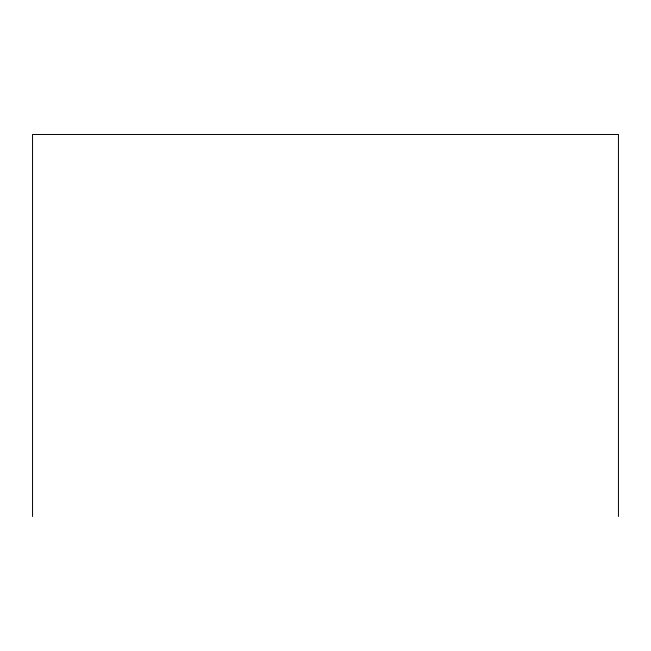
<?xml version="1.0" encoding="UTF-8"?>
<svg xmlns="http://www.w3.org/2000/svg" width="651" height="651" viewBox="0 0 651 651"><rect width="100%" height="100%" fill="white"/><g stroke="black" fill="none" stroke-linecap="round" stroke-linejoin="round"><path stroke-width="0.98" d="M618.45 516.528L618.45 134.472L32.55 134.472L32.55 516.528"/></g></svg>
